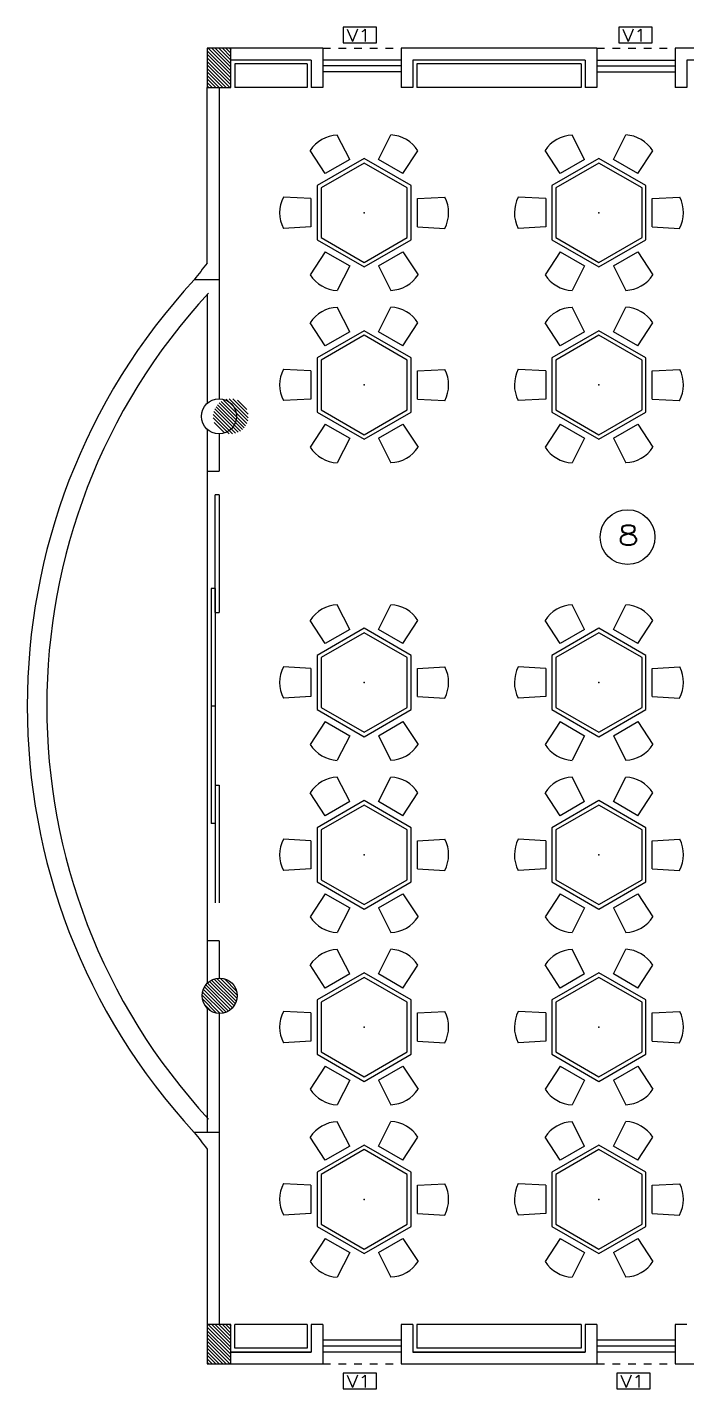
# Model space of a CAD drawing. Extents: x 672 to 748.9, y 170.5 to 217.8.
# Drawn here: x 672.03 to 680.45, y 197.3 to 214.69 of the extents above; entities that cross this region are included whole.
import ezdxf

# ---------------------------------------------------------------- set-up
doc = ezdxf.new("R2010")
doc.units = 0
doc.header["$LTSCALE"] = 0.02
doc.header["$MEASUREMENT"] = 0
doc.linetypes.add('HIDDEN', pattern=[9.525, 6.35, -3.175])
doc.layers.get('DEFPOINTS').update_dxf_attribs({"linetype": 'CONTINUOUS'})
for name, color, linetype in [('ACHURADO', 1, 'CONTINUOUS'), ('COLUMNAS', 5, 'CONTINUOUS'), ('LETRA', 21, 'CONTINUOUS'), ('MUEBLES', 7, 'CONTINUOUS'), ('MUROBAJO', 4, 'CONTINUOUS'), ('MUROS', 5, 'CONTINUOUS'), ('PISO', 1, 'CONTINUOUS'), ('PROYECCIONES', 253, 'HIDDEN'), ('PUERTAS', 40, 'CONTINUOUS'), ('VENTANAS', 40, 'CONTINUOUS')]:
    doc.layers.add(name, color=color, linetype=linetype)
doc.styles.add('ROMANS', font='romans.shx', dxfattribs={"width": 0.8})
doc.styles.get("Standard").update_dxf_attribs({"font": 'romans.shx', "width": 1.3})

# ---------------------------------------------------------------- blocks, each defined once
blk = doc.blocks.new('MESAEXAGONA6')
at = {"layer": 'MUEBLES', "linetype": 'Continuous'}
for p, q in [((-0.18, 0.68), (-0.2, 1.031)), ((0.18, 0.68), (0.2, 1.03)), ((-0.499, 0.496), (-0.792, 0.688)), ((-0.346, 0.6), (-0.693, 0)), ((-0.318, 0.55), (-0.635, 0)), ((0.346, 0.6), (-0.346, 0.6)), ((0.318, 0.55), (-0.318, 0.55)), ((0.18, 0.68), (-0.18, 0.68)), ((0.635, 0), (0.318, 0.55)), ((0.693, 0), (0.346, 0.6)), ((0.499, 0.496), (0.793, 0.689)), ((-0.499, 0.496), (-0.679, 0.184)), ((0.679, 0.184), (0.499, 0.496)), ((-0.679, 0.184), (-0.993, 0.342)), ((0.679, 0.184), (0.992, 0.342)), ((-0.693, 0), (-0.346, -0.6)), ((-0.635, 0), (-0.318, -0.55)), ((0.318, -0.55), (0.635, 0)), ((0.346, -0.6), (0.693, 0)), ((-0.635, 0), (-0.635, 0)), ((-0.635, 0), (-0.635, 0)), ((-0.679, -0.184), (-0.992, -0.342)), ((-0.679, -0.184), (-0.499, -0.496)), ((0.499, -0.496), (0.679, -0.184)), ((0.679, -0.184), (0.993, -0.342)), ((-0.499, -0.496), (-0.793, -0.689)), ((0.499, -0.496), (0.792, -0.688)), ((-0.346, -0.6), (0.346, -0.6)), ((-0.318, -0.55), (0.318, -0.55)), ((-0.18, -0.68), (-0.2, -1.03)), ((-0.18, -0.68), (0.18, -0.68)), ((0.18, -0.68), (0.2, -1.031))]:
    blk.add_line(p, q, dxfattribs=at)
for centre, start, end in [((-0.001, 0.649), 62.1214, 117.4408), ((-0.563, 0.323), 122.1214, 177.4408), ((0.561, 0.326), 2.1214, 57.4408), ((-0.561, -0.326), 182.1214, 237.4408), ((0.563, -0.323), 302.1214, 357.4408), ((0.001, -0.649), 242.1214, 297.4408)]:
    blk.add_arc(centre, 0.431, start, end, dxfattribs=at)
blk.add_point((0, 0), dxfattribs=at)
blk.add_point((0, 0), dxfattribs=at)

msp = doc.modelspace()

# ---------------------------------------------------------------- hatches: boundary and pattern name
at = {"layer": 'ACHURADO', "linetype": 'Continuous'}
h = msp.add_hatch(dxfattribs=at)
h.set_pattern_fill('ANSI31', color=256, scale=0.01, angle=90, style=0)
h.set_pattern_definition([(135, (747.929763, -509.609776), (-0.0224506403, -0.0224506403), [])])
h.paths.add_polyline_path([(674.3279, 213.9193), (674.6279, 213.9193), (674.6279, 214.4193), (674.3279, 214.4193)])
at = {"layer": 'ACHURADO', "linetype": 'Continuous', "ltscale": 0.02}
h = msp.add_hatch(dxfattribs=at)
h.set_pattern_fill('ANSI31', color=256, scale=0.01, angle=270, style=0)
h.set_pattern_definition([(315, (-115.669515, 0), (0.0224506403, 0.0224506403), [])])
h.paths.add_polyline_path([(681.1779, 209.8691), (681.1779, 209.5691), (681.4779, 209.5691), (681.4779, 209.8691)])
h.paths.add_polyline_path([(674.8526, 209.7191, 1), (674.4026, 209.7191, 1)])
h = msp.add_hatch(dxfattribs=at)
h.set_pattern_fill('ANSI31', color=256, scale=0.01, angle=270, style=0)
h.set_pattern_definition([(315, (-115.819515, 0), (0.0224506403, 0.0224506403), [])])
h.paths.add_polyline_path([(674.2613, 202.3191, 1), (674.7113, 202.3191, 1)])
at = {"layer": 'ACHURADO', "linetype": 'Continuous'}
h = msp.add_hatch(dxfattribs=at)
h.set_pattern_fill('ANSI31', color=256, scale=0.01, angle=90, style=0)
h.set_pattern_definition([(135, (747.929763, -525.909958), (-0.0224506403, -0.0224506403), [])])
h.paths.add_polyline_path([(674.3279, 197.6191), (674.6279, 197.6191), (674.6279, 198.1191), (674.3279, 198.1191)])

# ---------------------------------------------------------------- linework, layer by layer
at = {"layer": 'COLUMNAS', "linetype": 'Continuous'}
msp.add_line((674.6279, 197.6191), (674.6279, 198.1191), dxfattribs=at)
msp.add_lwpolyline([(674.6279, 214.4191), (674.3279, 214.4191), (674.3279, 213.9193), (674.6279, 213.9193), (674.6279, 214.4193)], dxfattribs=at)
msp.add_lwpolyline([(674.6279, 198.1191), (674.3279, 198.1191), (674.3279, 197.6191), (674.6279, 197.6191)], close=True, dxfattribs=at)
for centre in [(674.4776, 209.7191), (674.4863, 202.3191)]:
    msp.add_circle(centre, 0.225, dxfattribs=at)
at = {"layer": 'DEFPOINTS', "color": 0, "linetype": 'ByBlock'}
for p in [(675.8029, 214.4193), (675.8029, 214.4193), (676.8029, 214.4193), (676.8029, 214.4193), (679.3029, 214.4193), (679.3029, 214.4193), (680.3029, 214.4193), (680.3029, 214.4193)]:
    msp.add_point(p, dxfattribs=at)
at = {"layer": 'LETRA', "color": 4, "linetype": 'Continuous'}
msp.add_circle((679.6967, 208.1763), 0.35, dxfattribs=at)
at = {"layer": 'MUEBLES'}
for p, q in [((675.6029, 214.2191), (674.6779, 214.2191)), ((679.1029, 214.2191), (677.0029, 214.2191)), ((675.6029, 213.9191), (674.6779, 213.9191)), ((675.6029, 198.1191), (674.6779, 198.1191)), ((679.1029, 198.1191), (677.0029, 198.1191)), ((679.1029, 198.1191), (677.0029, 198.1191)), ((675.6029, 197.8191), (674.6779, 197.8191)), ((679.1029, 197.8191), (677.0029, 197.8191)), ((679.1029, 197.8191), (677.0029, 197.8191))]:
    msp.add_line(p, q, dxfattribs=at)
at = {"layer": 'MUEBLES', "linetype": 'Continuous'}
for p, q in [((674.6779, 214.2191), (674.6779, 213.9191)), ((675.6029, 214.2191), (675.6029, 213.9191)), ((677.0029, 214.2191), (677.0029, 213.9191)), ((679.1029, 214.2191), (679.1029, 213.9191)), ((679.1029, 213.9191), (677.0029, 213.9191)), ((674.6779, 197.8191), (674.6779, 198.1191)), ((675.6029, 198.1191), (675.6029, 197.8191)), ((677.0029, 198.1191), (677.0029, 197.8191)), ((679.1029, 198.1191), (679.1029, 197.8191))]:
    msp.add_line(p, q, dxfattribs=at)
at = {"layer": 'MUROBAJO'}
for radius in [8.0133, 7.7633]:
    msp.add_arc((680.0413, 206.0191), radius, 137.20313, 222.79687, dxfattribs=at)
at = {"layer": 'MUROS'}
for p, q in [((675.8029, 214.4191), (674.6279, 214.4191)), ((679.3029, 214.4191), (676.8029, 214.4191)), ((681.1779, 214.4191), (680.3029, 214.4191)), ((675.6529, 214.2691), (674.6279, 214.2691)), ((679.1529, 214.2691), (676.9529, 214.2691)), ((681.1779, 214.2691), (680.4529, 214.2691)), ((674.4779, 213.9193), (674.4779, 211.4634)), ((675.8029, 213.9191), (675.6529, 213.9191)), ((676.9529, 213.9191), (676.8029, 213.9191)), ((679.3029, 213.9191), (679.1529, 213.9191)), ((680.4529, 213.9191), (680.3029, 213.9191)), ((674.4779, 211.4634), (674.1613, 211.4634)), ((674.4779, 200.5748), (674.1613, 200.5748)), ((674.4779, 200.5748), (674.4779, 198.1191)), ((674.3279, 200.3623), (674.3279, 198.1191)), ((675.8029, 198.1202), (675.6529, 198.1202)), ((676.9529, 198.1191), (676.8029, 198.1191)), ((679.3029, 198.1202), (679.1529, 198.1202)), ((680.4529, 198.1191), (680.3029, 198.1191)), ((675.6529, 197.7691), (674.6279, 197.7691)), ((679.1529, 197.7691), (676.9529, 197.7691))]:
    msp.add_line(p, q, dxfattribs=at)
at = {"layer": 'MUROS', "linetype": 'Continuous'}
for p, q in [((675.8029, 214.4191), (675.8029, 213.9191)), ((676.8029, 214.4191), (676.8029, 213.9191)), ((679.3029, 214.4191), (679.3029, 213.9191)), ((680.3029, 214.4191), (680.3029, 213.9191)), ((675.6529, 214.2691), (675.6529, 213.9191)), ((676.9529, 214.2691), (676.9529, 213.9191)), ((679.1529, 214.2691), (679.1529, 213.9191)), ((680.4529, 214.2691), (680.4529, 213.9191)), ((674.3279, 211.676), (674.3279, 213.9193)), ((675.6529, 198.1191), (675.6529, 197.7691)), ((675.8029, 198.1202), (675.8029, 197.6191)), ((676.8029, 198.1191), (676.8029, 197.6191)), ((676.9529, 198.1191), (676.9529, 197.7691)), ((679.1529, 198.1191), (679.1529, 197.7691)), ((679.3029, 198.1202), (679.3029, 197.6191)), ((680.3029, 198.1191), (680.3029, 197.6191)), ((674.6279, 197.7691), (675.6529, 197.7691)), ((676.9529, 197.7691), (679.1529, 197.7691)), ((674.6279, 197.6191), (675.8029, 197.6191)), ((676.8029, 197.6191), (679.3029, 197.6191)), ((680.3029, 197.6191), (681.1779, 197.6191))]:
    msp.add_line(p, q, dxfattribs=at)
at = {"layer": 'MUROS'}
for start, end in [(141.05756, 142.77705), (217.22295, 218.94244)]:
    msp.add_arc((681.3279, 206.0191), 9, start, end, dxfattribs=at)
at = {"layer": 'PISO'}
msp.add_line((674.3181, 200.7823), (674.3279, 200.7921), dxfattribs=at)
at = {"layer": 'PROYECCIONES', "ltscale": 0.02}
for points in [[(675.8029, 214.4191), (676.8029, 214.4191)], [(679.3029, 214.4191), (680.3029, 214.4191)], [(675.8029, 197.6191), (676.8029, 197.6191)], [(679.3029, 197.6191), (680.3029, 197.6191)]]:
    msp.add_lwpolyline(points, dxfattribs=at)
at = {"layer": 'PUERTAS', "linetype": 'Continuous'}
for p, q in [((674.3279, 209.0191), (674.4779, 209.0191)), ((674.4279, 207.2151), (674.4279, 208.7151)), ((674.4279, 207.2151), (674.4779, 207.2151)), ((674.4279, 205.007), (674.4279, 203.507)), ((674.4779, 203.0191), (674.3279, 203.0191))]:
    msp.add_line(p, q, dxfattribs=at)
at = {"layer": 'PUERTAS'}
for p, q in [((674.4779, 208.7151), (674.4279, 208.7151)), ((674.4279, 207.5191), (674.3779, 207.5191)), ((674.4279, 206.0191), (674.3779, 206.0191)), ((674.4279, 205.007), (674.4779, 205.007)), ((674.4279, 204.5191), (674.3779, 204.5191))]:
    msp.add_line(p, q, dxfattribs=at)
at = {"layer": 'VENTANAS'}
for p, q in [((676.8029, 214.2691), (675.8029, 214.2691)), ((676.8029, 214.1941), (675.8029, 214.1941)), ((676.8029, 214.1191), (675.8029, 214.1191)), ((674.4779, 211.4634), (674.4779, 209.9441)), ((674.3279, 211.2691), (674.3279, 209.8871)), ((674.3279, 209.5511), (674.3279, 202.4789)), ((674.4779, 209.4941), (674.4779, 209.0191)), ((674.4779, 208.7151), (674.4779, 207.2151)), ((674.3779, 207.5191), (674.3779, 204.5191)), ((674.4279, 207.5191), (674.4279, 204.5191)), ((674.4779, 205.007), (674.4779, 203.507)), ((674.4779, 203.0191), (674.4779, 202.544)), ((674.3279, 202.1593), (674.3279, 200.5748)), ((674.4779, 202.0943), (674.4779, 200.5748)), ((676.8029, 197.9191), (675.8029, 197.9191)), ((680.3029, 197.9191), (679.3029, 197.9191)), ((676.8029, 197.8441), (675.8029, 197.8441)), ((676.8029, 197.7691), (675.8029, 197.7691)), ((680.3029, 197.8441), (679.3029, 197.8441)), ((680.3029, 197.7691), (679.3029, 197.7691))]:
    msp.add_line(p, q, dxfattribs=at)
at = {"layer": 'VENTANAS', "linetype": 'Continuous'}
for p, q in [((679.3029, 214.2691), (680.3029, 214.2691)), ((679.3029, 214.1941), (680.3029, 214.1941)), ((679.3029, 214.1191), (680.3029, 214.1191))]:
    msp.add_line(p, q, dxfattribs=at)
at = {"layer": 'VENTANAS'}
for points in [[(676.0646, 214.4898), (676.491, 214.4898), (676.491, 214.6883), (676.0646, 214.6883)], [(679.5847, 214.4898), (680.0111, 214.4898), (680.0111, 214.6883), (679.5847, 214.6883)], [(676.0646, 197.3002), (676.491, 197.3002), (676.491, 197.4987), (676.0646, 197.4987)], [(679.5596, 197.3002), (679.986, 197.3002), (679.986, 197.4987), (679.5596, 197.4987)]]:
    msp.add_lwpolyline(points, close=True, dxfattribs=at)

# ---------------------------------------------------------------- block references
at = {"layer": 'MUROS', "linetype": 'Continuous', "rotation": 90}
for p in [(676.3312, 212.3193), (679.3312, 212.3193), (676.3312, 210.1193), (679.3312, 210.1193), (676.3312, 206.3193), (679.3312, 206.3193), (676.3312, 204.1193), (679.3312, 204.1193), (676.3312, 201.9193), (679.3312, 201.9193), (676.3312, 199.7193), (679.3312, 199.7193)]:
    msp.add_blockref('MESAEXAGONA6', p, dxfattribs=at)

# ---------------------------------------------------------------- texts
at = {"layer": 'LETRA', "linetype": 'Continuous', "insert": (679.5678, 208.3254), "char_height": 0.25, "width": 0.247, "attachment_point": 1}
msp.add_mtext('8', dxfattribs=at)
at = {"layer": 'VENTANAS', "ltscale": 0.02, "style": 'ROMANS', "width": 1.2}
for p in [(676.1081, 214.5045), (679.6282, 214.5045), (676.1081, 197.3149), (679.6031, 197.3149)]:
    msp.add_text('V1', height=0.16, dxfattribs=at).set_placement(p)

doc.saveas('drawing.dxf')
